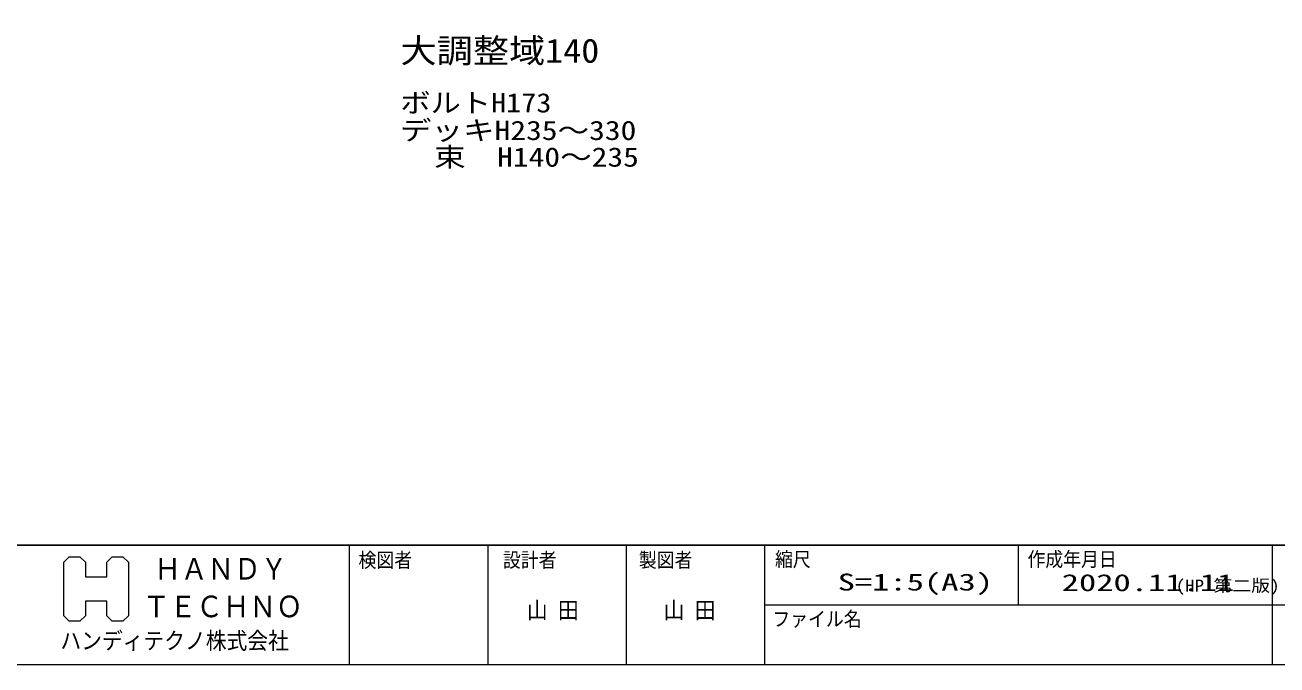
# Model space of a CAD drawing. Units: millimetres, scale not verified. Extents: x -849 to 851, y -136 to 149.
# Drawn here: x -3.9 to 131.8, y -136.5 to -67.2 of the extents above; entities that cross this region are included whole.
import ezdxf
from ezdxf.enums import TextEntityAlignment as Align

# ---------------------------------------------------------------- set-up
doc = ezdxf.new("R2010")
doc.units = ezdxf.units.MM
doc.layers.add('0-0_一般', color=2, linetype='Continuous', lineweight=9)
doc.styles.add('ＭＳ ゴシック', font='')
doc.styles.get('ＭＳ ゴシック').set_extended_font_data('MS Gothic')

msp = doc.modelspace()

# ---------------------------------------------------------------- linework, layer by layer
at = {"layer": '0-0_一般'}
for p, q in [((31.23, -123.5), (31.23, -136.5)), ((46.23, -123.5), (46.23, -136.5)), ((61.23, -123.5), (61.23, -136.5)), ((76.23, -123.5), (76.23, -136.5)), ((103.73, -130), (103.73, -123.5)), ((131.23, -123.5), (131.23, -136.5)), ((76.23, -130), (131.23, -130)), ((131.23, -130), (201.23, -130))]:
    msp.add_line(p, q, dxfattribs=at)
at = {"layer": '0-0_一般', "color": 5}
for points in [[(-198.77, 136.5), (201.23, 136.5), (201.23, -123.5), (-198.77, -123.5)], [(-198.77, -123.5), (201.23, -123.5), (201.23, -136.5), (-198.77, -136.5)], [(5.539, -124.766), (6.686, -124.766), (7.286, -125.37), (7.286, -131.16), (6.686, -131.766), (5.539, -131.765), (4.939, -131.16), (4.939, -129.576), (2.633, -129.576), (2.634, -131.16), (2.033, -131.765), (0.886, -131.765), (0.286, -131.16), (0.286, -125.37), (0.886, -124.766), (2.033, -124.766), (2.633, -125.37), (2.633, -126.955), (4.939, -126.955), (4.939, -125.371)]]:
    msp.add_lwpolyline(points, close=True, dxfattribs=at)

# ---------------------------------------------------------------- texts
at = {"layer": '0-0_一般', "style": 'ＭＳ ゴシック'}
for s, height, width, p in [('大調整域140', 2.612, 1.1, (36.774, -72.023)), ('ボルトH173', 2.089, 1.15, (36.759, -77.249)), ('デッキH235～330', 2.089, 1.2, (36.714, -80.24)), ('\u3000束\u3000H140～235', 2.089, 1.2, (36.99, -83.13)), ('検図者', 1.576, 0.9, (32.227, -126.394)), ('設計者', 1.576, 0.9, (47.879, -126.386)), ('製図者', 1.576, 0.9, (62.607, -126.386)), ('縮尺', 1.576, 0.9, (77.355, -126.311)), ('作成年月日', 1.576, 0.9, (104.721, -126.303)), ('ＨＡＮＤＹ', 2.346, 0.9, (10.097, -127.956)), ('S=1:5(A3)', 1.833, 1.5, (84.148, -128.984)), ('2020.11.11', 1.833, 1.5, (108.426, -129.046)), ('(HP 第二版)', 1.306, 1.15, (120.782, -128.946)), ('ＴＥＣＨＮＯ', 2.346, 0.9, (8.883, -132.035)), ('山 田', 1.833, 0.9, (50.464, -132.029)), ('山 田', 1.833, 0.9, (65.285, -132.029)), ('ファイル名', 1.576, 0.9, (77.071, -132.778)), ('ハンディテクノ株式会社', 1.833, 0.9, (-0.08, -135.337))]:
    msp.add_text(s, height=height, dxfattribs=dict(at, width=width)).set_placement(p, align=Align.BOTTOM_LEFT)

doc.saveas('drawing.dxf')
